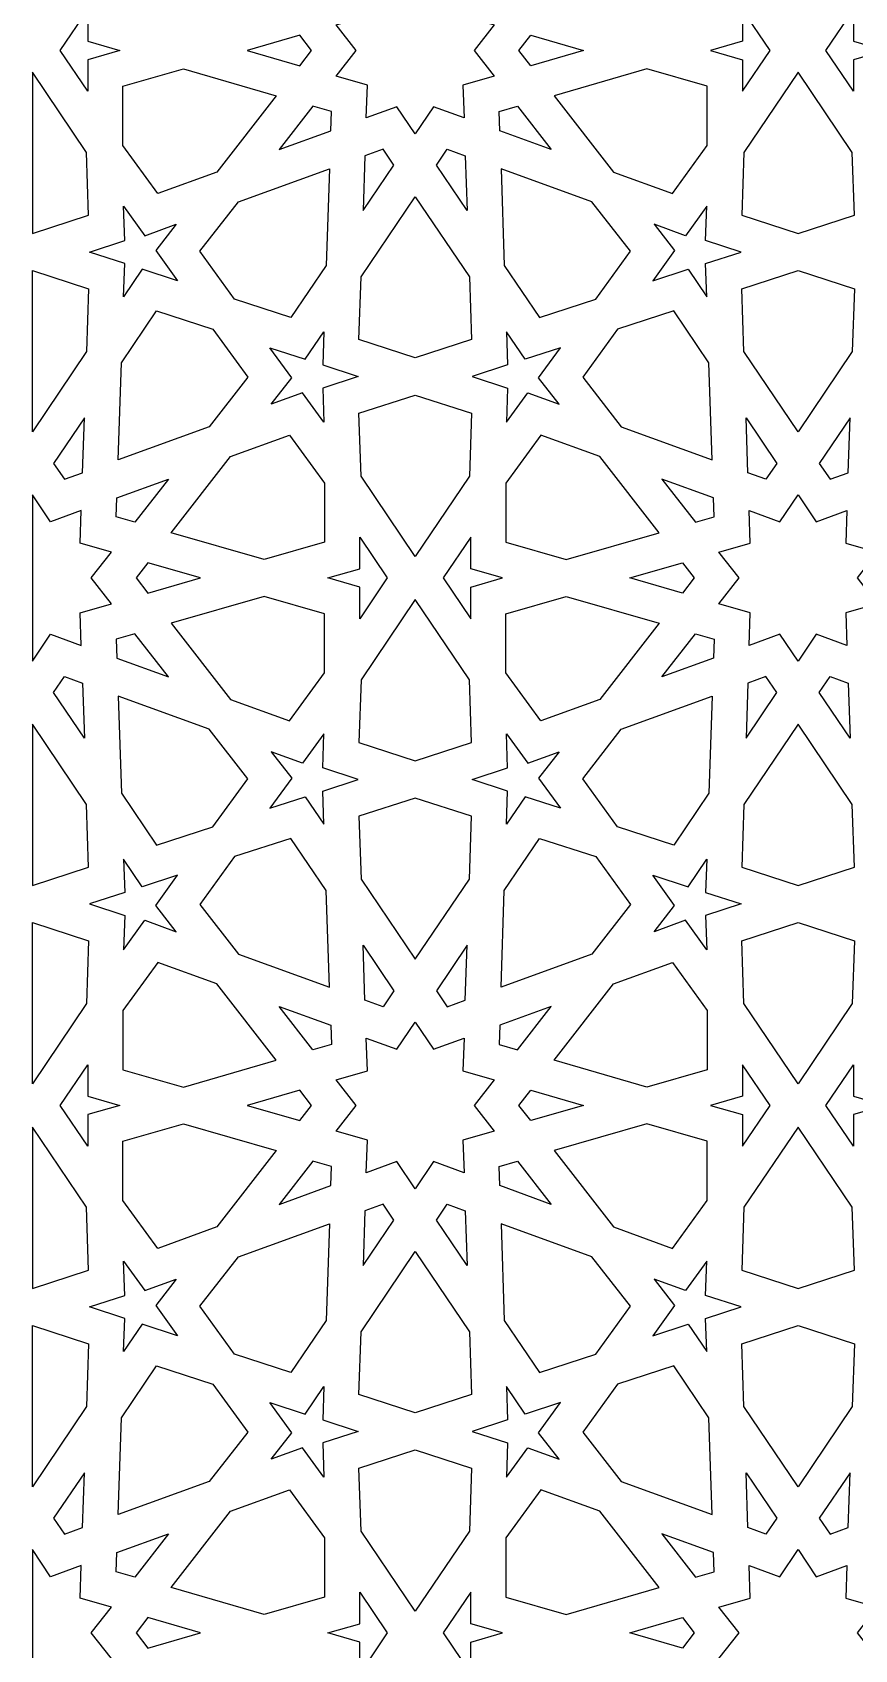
# Model space of a CAD drawing. Extents: x -1807 to 4498, y -1480 to 4111.
# Drawn here: x -229 to 394, y 1303 to 2527 of the extents above; entities that cross this region are included whole.
import ezdxf

# ---------------------------------------------------------------- set-up
doc = ezdxf.new("R2010")
doc.units = 0
doc.layers.add('LAYER_01', color=7, linetype='CONTINUOUS')

msp = doc.modelspace()

# ---------------------------------------------------------------- linework, layer by layer
at = {"layer": 'LAYER_01'}
for points in [[(16.5, 2513.4), (1.3, 2532.9), (25, 2539.7), (24.2, 2564.4), (47.4, 2555.9), (61.2, 2576.4), (75.1, 2555.9), (98.3, 2564.4), (97.4, 2539.7), (121.2, 2532.9), (106, 2513.4), (121.2, 2493.9), (97.4, 2487.1), (98.3, 2462.4), (75.1, 2470.8), (61.2, 2450.4), (47.4, 2470.8), (24.2, 2462.4), (25, 2487.1), (1.3, 2493.9)], [(-162.7, 2513.4), (-186.9, 2506.4), (-186.9, 2482.5), (-207.8, 2513.4), (-186.9, 2544.3), (-186.9, 2520.4)], [(285.1, 2513.4), (309.3, 2506.4), (309.3, 2482.5), (330.2, 2513.4), (309.3, 2544.3), (309.3, 2520.4)], [(417.7, 2513.4), (393.5, 2506.4), (393.5, 2482.5), (372.6, 2513.4), (393.5, 2544.3), (393.5, 2520.4)], [(-17.4, 2513.4), (-26.3, 2524.9), (-66.2, 2513.4), (-26.3, 2501.9)], [(139.8, 2513.4), (148.8, 2524.9), (188.7, 2513.4), (148.8, 2501.9)], [(-89.1, 2421.4), (-133.8, 2405.1), (-160.2, 2441.4), (-160.2, 2486.3), (-114.4, 2499.5), (-44, 2479.2)], [(211.5, 2421.4), (256.3, 2405.1), (282.6, 2441.4), (282.6, 2486.3), (236.9, 2499.5), (166.5, 2479.2)], [(-228.9, 2374.9), (-186.3, 2388.7), (-187.8, 2436.3), (-228.9, 2497)], [(351.4, 2374.9), (394.1, 2388.7), (392.5, 2436.3), (351.4, 2497), (310.3, 2436.3), (308.7, 2388.7)], [(-2.3, 2467.2), (-16.4, 2471.2), (-41.9, 2438.5), (-2.8, 2452.6)], [(124.8, 2467.2), (138.8, 2471.2), (164.4, 2438.5), (125.3, 2452.6)], [(37, 2438.6), (23.2, 2433.7), (21.8, 2392.2), (45.1, 2426.6)], [(85.5, 2438.6), (99.2, 2433.7), (100.6, 2392.2), (77.4, 2426.6)], [(-6.3, 2350.6), (-32.9, 2311.2), (-75.6, 2325.1), (-102, 2361.4), (-72.7, 2398.9), (-3.8, 2423.9)], [(128.7, 2350.6), (155.4, 2311.2), (198.1, 2325.1), (224.4, 2361.4), (195.2, 2398.9), (126.3, 2423.9)], [(61.2, 2280.6), (18.6, 2294.5), (20.2, 2342), (61.2, 2402.7), (102.3, 2342), (103.9, 2294.5)], [(-185.7, 2360.8), (-158.9, 2369.6), (-159.8, 2395.5), (-143.6, 2373.2), (-119.9, 2381.8), (-135.4, 2361.9), (-118.8, 2339.1), (-145.6, 2347.8), (-159.7, 2327), (-158.9, 2352.1)], [(308.2, 2360.8), (281.4, 2369.6), (282.2, 2395.5), (266.1, 2373.2), (242.4, 2381.8), (257.9, 2361.9), (241.3, 2339.1), (268.1, 2347.8), (282.2, 2327), (281.4, 2352.1)], [(-228.9, 2346.8), (-186.3, 2332.9), (-187.8, 2285.4), (-228.9, 2224.7)], [(351.4, 2346.8), (394.1, 2332.9), (392.5, 2285.4), (351.4, 2224.7), (310.3, 2285.4), (308.7, 2332.9)], [(-95, 2228.5), (-163.9, 2203.5), (-161.4, 2276.8), (-134.8, 2316.2), (-92.1, 2302.3), (-65.7, 2266)], [(217.4, 2228.5), (286.4, 2203.5), (283.9, 2276.8), (257.2, 2316.2), (214.6, 2302.3), (188.2, 2266)], [(18, 2266.6), (-8.8, 2257.8), (-7.9, 2231.9), (-24.1, 2254.2), (-47.8, 2245.6), (-32.3, 2265.5), (-48.9, 2288.3), (-22.1, 2279.6), (-8, 2300.4), (-8.8, 2275.3)], [(104.4, 2266.6), (131.3, 2257.8), (130.4, 2231.9), (146.6, 2254.2), (170.3, 2245.6), (154.8, 2265.5), (171.4, 2288.3), (144.5, 2279.6), (130.4, 2300.4), (131.3, 2275.3)], [(61.2, 2252.5), (103.9, 2238.7), (102.3, 2191.1), (61.2, 2130.4), (20.2, 2191.1), (18.6, 2238.7)], [(-189.5, 2235.2), (-212.8, 2200.8), (-204.6, 2188.8), (-190.9, 2193.7)], [(312, 2235.2), (335.3, 2200.8), (327.1, 2188.8), (313.4, 2193.7)], [(390.8, 2235.2), (367.5, 2200.8), (375.7, 2188.8), (389.4, 2193.7)], [(-53.2, 2127.9), (-123.7, 2148.2), (-78.6, 2206), (-33.9, 2222.2), (-7.5, 2185.9), (-7.5, 2141.1)], [(175.7, 2127.9), (246.2, 2148.2), (201.1, 2206), (156.4, 2222.2), (130, 2185.9), (130, 2141.1)], [(-125.8, 2188.9), (-151.3, 2156.2), (-165.3, 2160.2), (-164.9, 2174.8)], [(248.3, 2188.9), (273.8, 2156.2), (287.8, 2160.2), (287.3, 2174.8)], [(-228.9, 2051), (-215.1, 2071.5), (-191.9, 2063), (-192.7, 2087.7), (-169, 2094.5), (-184.2, 2114), (-169, 2133.5), (-192.7, 2140.3), (-191.9, 2165), (-215.1, 2156.6), (-228.9, 2177)], [(351.4, 2177), (365.2, 2156.6), (388.4, 2165), (387.6, 2140.3), (411.3, 2133.5), (396.1, 2114), (411.3, 2094.5), (387.6, 2087.7), (388.4, 2063), (365.2, 2071.5), (351.4, 2051), (337.6, 2071.5), (314.4, 2063), (315.2, 2087.7), (291.5, 2094.5), (306.7, 2114), (291.5, 2133.5), (315.2, 2140.3), (314.4, 2165), (337.6, 2156.6)], [(40.1, 2114), (19.2, 2083.1), (19.2, 2107), (-5, 2114), (19.2, 2121), (19.2, 2144.9)], [(82.4, 2114), (103.3, 2083.1), (103.3, 2107), (127.5, 2114), (103.3, 2121), (103.3, 2144.9)], [(-101.5, 2114), (-141.4, 2125.5), (-150.3, 2114), (-141.4, 2102.5)], [(223.9, 2114), (263.8, 2125.5), (272.8, 2114), (263.8, 2102.5)], [(-53.2, 2100.1), (-123.7, 2079.8), (-78.6, 2022), (-33.9, 2005.8), (-7.5, 2042.1), (-7.5, 2086.9)], [(61.2, 1975.5), (103.9, 1989.4), (102.3, 2036.9), (61.2, 2097.6), (20.2, 2036.9), (18.6, 1989.4)], [(175.7, 2100.1), (246.2, 2079.8), (201.1, 2022), (156.4, 2005.8), (130, 2042.1), (130, 2086.9)], [(-125.8, 2039.1), (-151.3, 2071.8), (-165.3, 2067.8), (-164.9, 2053.2)], [(248.3, 2039.1), (273.8, 2071.8), (287.8, 2067.8), (287.3, 2053.2)], [(-189.5, 1992.8), (-212.8, 2027.2), (-204.6, 2039.3), (-190.9, 2034.3)], [(312, 1992.8), (335.3, 2027.2), (327.1, 2039.3), (313.4, 2034.3)], [(390.8, 1992.8), (367.5, 2027.2), (375.7, 2039.3), (389.4, 2034.3)], [(-95, 1999.5), (-163.9, 2024.5), (-161.4, 1951.2), (-134.8, 1911.8), (-92.1, 1925.7), (-65.7, 1962)], [(217.4, 1999.5), (286.4, 2024.5), (283.9, 1951.2), (257.2, 1911.8), (214.6, 1925.7), (188.2, 1962)], [(-228.9, 1881.2), (-186.3, 1895.1), (-187.8, 1942.6), (-228.9, 2003.4)], [(18, 1961.5), (-8.8, 1970.2), (-7.9, 1996.1), (-24.1, 1973.8), (-47.8, 1982.4), (-32.3, 1962.5), (-48.9, 1939.7), (-22.1, 1948.4), (-8, 1927.6), (-8.8, 1952.7)], [(104.4, 1961.5), (131.3, 1970.2), (130.4, 1996.1), (146.6, 1973.8), (170.3, 1982.4), (154.8, 1962.5), (171.4, 1939.7), (144.5, 1948.4), (130.4, 1927.6), (131.3, 1952.7)], [(351.4, 1881.2), (394.1, 1895.1), (392.5, 1942.6), (351.4, 2003.4), (310.3, 1942.6), (308.7, 1895.1)], [(61.2, 1947.4), (18.6, 1933.6), (20.2, 1886), (61.2, 1825.3), (102.3, 1886), (103.9, 1933.6)], [(-6.3, 1877.4), (-32.9, 1916.8), (-75.6, 1903), (-102, 1866.7), (-72.7, 1829.1), (-3.8, 1804.2)], [(128.7, 1877.4), (155.4, 1916.8), (198.1, 1903), (224.4, 1866.7), (195.2, 1829.1), (126.3, 1804.2)], [(-185.7, 1867.2), (-158.9, 1858.5), (-159.8, 1832.5), (-143.6, 1854.8), (-119.9, 1846.2), (-135.4, 1866.1), (-118.8, 1888.9), (-145.6, 1880.2), (-159.7, 1901.1), (-158.9, 1875.9)], [(308.2, 1867.2), (281.4, 1858.5), (282.2, 1832.5), (266.1, 1854.8), (242.4, 1846.2), (257.9, 1866.1), (241.3, 1888.9), (268.1, 1880.2), (282.2, 1901.1), (281.4, 1875.9)], [(-228.9, 1853.1), (-186.3, 1839.3), (-187.8, 1791.7), (-228.9, 1731)], [(351.4, 1853.1), (394.1, 1839.3), (392.5, 1791.7), (351.4, 1731), (310.3, 1791.7), (308.7, 1839.3)], [(37, 1789.4), (23.2, 1794.4), (21.8, 1835.9), (45.1, 1801.5)], [(85.5, 1789.4), (99.2, 1794.4), (100.6, 1835.9), (77.4, 1801.5)], [(-89.1, 1806.7), (-133.8, 1822.9), (-160.2, 1786.6), (-160.2, 1741.7), (-114.4, 1728.5), (-44, 1748.8)], [(211.5, 1806.7), (256.3, 1822.9), (282.6, 1786.6), (282.6, 1741.7), (236.9, 1728.5), (166.5, 1748.8)], [(-2.3, 1760.8), (-16.4, 1756.8), (-41.9, 1789.6), (-2.8, 1775.4)], [(124.8, 1760.8), (138.8, 1756.8), (164.4, 1789.6), (125.3, 1775.4)], [(16.5, 1714.6), (1.3, 1734.1), (25, 1740.9), (24.2, 1765.6), (47.4, 1757.2), (61.2, 1777.6), (75.1, 1757.2), (98.3, 1765.6), (97.4, 1740.9), (121.2, 1734.1), (106, 1714.6), (121.2, 1695.2), (97.4, 1688.3), (98.3, 1663.7), (75.1, 1672.1), (61.2, 1651.6), (47.4, 1672.1), (24.2, 1663.7), (25, 1688.3), (1.3, 1695.2)], [(-162.7, 1714.6), (-186.9, 1707.7), (-186.9, 1683.7), (-207.8, 1714.6), (-186.9, 1745.5), (-186.9, 1721.6)], [(285.1, 1714.6), (309.3, 1707.7), (309.3, 1683.7), (330.2, 1714.6), (309.3, 1745.5), (309.3, 1721.6)], [(417.7, 1714.6), (393.5, 1707.7), (393.5, 1683.7), (372.6, 1714.6), (393.5, 1745.5), (393.5, 1721.6)], [(-17.4, 1714.6), (-26.3, 1726.1), (-66.2, 1714.6), (-26.3, 1703.1)], [(139.8, 1714.6), (148.8, 1726.1), (188.7, 1714.6), (148.8, 1703.1)], [(-228.9, 1576.1), (-186.3, 1590), (-187.8, 1637.5), (-228.9, 1698.3)], [(-89.1, 1622.6), (-133.8, 1606.4), (-160.2, 1642.7), (-160.2, 1687.6), (-114.4, 1700.7), (-44, 1680.4)], [(211.5, 1622.6), (256.3, 1606.4), (282.6, 1642.7), (282.6, 1687.6), (236.9, 1700.7), (166.5, 1680.4)], [(351.4, 1576.1), (394.1, 1590), (392.5, 1637.5), (351.4, 1698.3), (310.3, 1637.5), (308.7, 1590)], [(-2.3, 1668.4), (-16.4, 1672.5), (-41.9, 1639.7), (-2.8, 1653.9)], [(124.8, 1668.4), (138.8, 1672.5), (164.4, 1639.7), (125.3, 1653.9)], [(37, 1639.9), (23.2, 1634.9), (21.8, 1593.4), (45.1, 1627.8)], [(85.5, 1639.9), (99.2, 1634.9), (100.6, 1593.4), (77.4, 1627.8)], [(-6.3, 1551.8), (-32.9, 1512.4), (-75.6, 1526.3), (-102, 1562.6), (-72.7, 1600.1), (-3.8, 1625.1)], [(128.7, 1551.8), (155.4, 1512.4), (198.1, 1526.3), (224.4, 1562.6), (195.2, 1600.1), (126.3, 1625.1)], [(-185.7, 1562.1), (-158.9, 1570.8), (-159.8, 1596.7), (-143.6, 1574.4), (-119.9, 1583), (-135.4, 1563.2), (-118.8, 1540.3), (-145.6, 1549.1), (-159.7, 1528.2), (-158.9, 1553.4)], [(61.2, 1481.8), (18.6, 1495.7), (20.2, 1543.3), (61.2, 1604), (102.3, 1543.3), (103.9, 1495.7)], [(308.2, 1562.1), (281.4, 1570.8), (282.2, 1596.7), (266.1, 1574.4), (242.4, 1583), (257.9, 1563.2), (241.3, 1540.3), (268.1, 1549.1), (282.2, 1528.2), (281.4, 1553.4)], [(-228.9, 1548), (-186.3, 1534.2), (-187.8, 1486.6), (-228.9, 1425.9)], [(351.4, 1548), (394.1, 1534.2), (392.5, 1486.6), (351.4, 1425.9), (310.3, 1486.6), (308.7, 1534.2)], [(-95, 1429.8), (-163.9, 1404.8), (-161.4, 1478.1), (-134.8, 1517.5), (-92.1, 1503.6), (-65.7, 1467.3)], [(217.4, 1429.8), (286.4, 1404.8), (283.9, 1478.1), (257.2, 1517.5), (214.6, 1503.6), (188.2, 1467.3)], [(18, 1467.8), (-8.8, 1459.1), (-7.9, 1433.2), (-24.1, 1455.4), (-47.8, 1446.9), (-32.3, 1466.7), (-48.9, 1489.6), (-22.1, 1480.8), (-8, 1501.7), (-8.8, 1476.5)], [(104.4, 1467.8), (131.3, 1459.1), (130.4, 1433.2), (146.6, 1455.4), (170.3, 1446.9), (154.8, 1466.7), (171.4, 1489.6), (144.5, 1480.8), (130.4, 1501.7), (131.3, 1476.5)], [(61.2, 1453.8), (103.9, 1439.9), (102.3, 1392.4), (61.2, 1331.6), (20.2, 1392.4), (18.6, 1439.9)], [(-189.5, 1436.5), (-212.8, 1402.1), (-204.6, 1390), (-190.9, 1395)], [(312, 1436.5), (335.3, 1402.1), (327.1, 1390), (313.4, 1395)], [(390.8, 1436.5), (367.5, 1402.1), (375.7, 1390), (389.4, 1395)], [(-53.2, 1329.2), (-123.7, 1349.5), (-78.6, 1407.3), (-33.9, 1423.5), (-7.5, 1387.2), (-7.5, 1342.3)], [(175.7, 1329.2), (246.2, 1349.5), (201.1, 1407.3), (156.4, 1423.5), (130, 1387.2), (130, 1342.3)], [(-125.8, 1390.2), (-151.3, 1357.4), (-165.3, 1361.5), (-164.9, 1376)], [(248.3, 1390.2), (273.8, 1357.4), (287.8, 1361.5), (287.3, 1376)], [(-184.2, 1315.3), (-169, 1334.7), (-192.7, 1341.6), (-191.9, 1366.2), (-215.1, 1357.8), (-228.9, 1378.3), (-228.9, 1252.3), (-215.1, 1272.7), (-191.9, 1264.3), (-192.7, 1289), (-169, 1295.8)], [(291.5, 1295.8), (306.7, 1315.3), (291.5, 1334.7), (315.2, 1341.6), (314.4, 1366.2), (337.6, 1357.8), (351.4, 1378.3), (365.2, 1357.8), (388.4, 1366.2), (387.6, 1341.6), (411.3, 1334.7), (396.1, 1315.3), (411.3, 1295.8), (387.6, 1289), (388.4, 1264.3), (365.2, 1272.7), (351.4, 1252.3), (337.6, 1272.7), (314.4, 1264.3), (315.2, 1289)], [(-5, 1315.3), (19.2, 1322.2), (19.2, 1346.2), (40.1, 1315.3), (19.2, 1284.3), (19.2, 1308.3)], [(127.5, 1315.3), (103.3, 1322.2), (103.3, 1346.2), (82.4, 1315.3), (103.3, 1284.3), (103.3, 1308.3)], [(-101.5, 1315.3), (-141.4, 1326.8), (-150.3, 1315.3), (-141.4, 1303.8)], [(223.9, 1315.3), (263.8, 1326.8), (272.8, 1315.3), (263.8, 1303.8)]]:
    msp.add_lwpolyline(points, close=True, dxfattribs=at)

doc.saveas('drawing.dxf')
